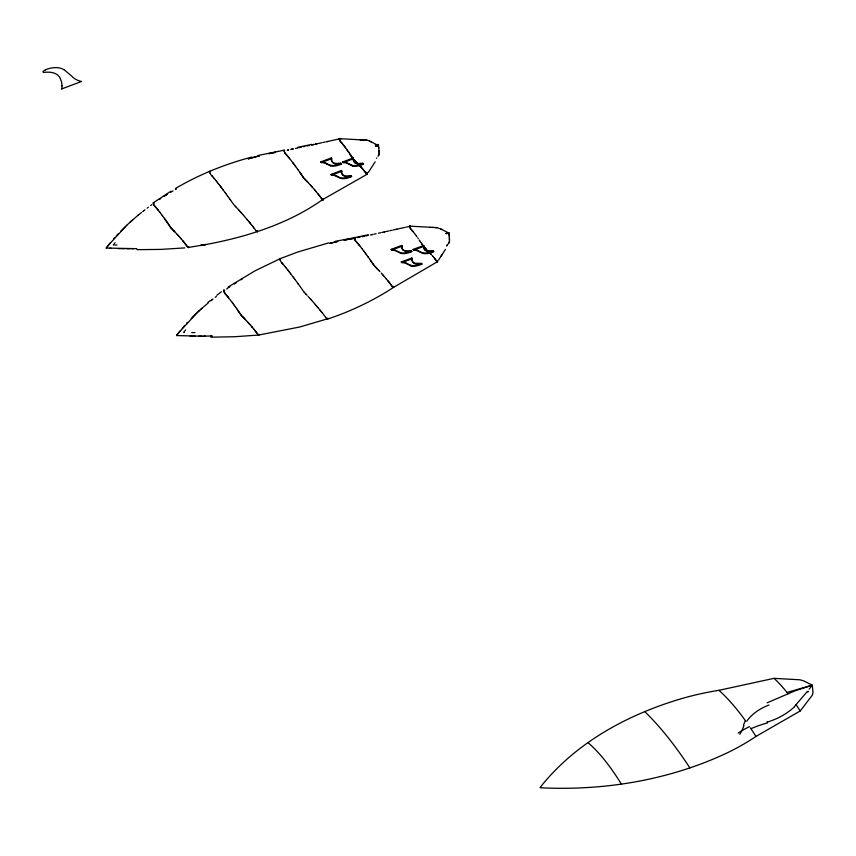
<?xml version="1.0" encoding="UTF-8"?>
<svg xmlns="http://www.w3.org/2000/svg" width="856" height="856" viewBox="0 0 856 856"><rect width="100%" height="100%" fill="white"/><g stroke="black" fill="none" stroke-linecap="round" stroke-linejoin="round"><path stroke-width="1.28" d="M379.401 153.759L378.523 155.567A40.81 27.52 -1.6 0 0 378.052 156.156L378.052 156.134A40.724 27.456 -1.6 0 1 378.523 155.557L379.229 152.668A15.718 10.604 -1.6 0 1 379.112 152.015L379.026 150.934M449.25 237.337L449.443 239.498A15.718 10.604 -1.6 0 0 449.55 240.151L448.844 243.051A40.81 27.52 -1.6 0 0 448.373 243.628L448.373 243.618A40.724 27.456 -1.6 0 1 448.844 243.04L449.614 241.852M328.576 242.911L297.62 252.06L279.901 258.747L280.137 260.181M210.79 337.189L234.672 336.729L258.555 335.06L299.654 327.013L327.901 318.732M393.685 287.252L393.557 286.396L393.6 287.06A1.744 0.589 69.4 0 1 393.407 287.445C374.211 300.124 350.243 311.723 327.345 319.117M258.255 155.428L284.224 150.185A4.045 1.359 69.4 0 1 284.652 150.346L284.074 150.816A1.701 0.578 69.4 0 0 284.31 151.747L284.631 152.486A3.082 1.038 69.4 0 0 285.283 153.534L285.797 154.08A8.143 2.739 69.4 0 1 286.204 154.476L290.173 159.259M368.369 234.758L354.512 237.636L354.405 238.3A1.701 0.578 69.4 0 0 354.63 239.22L354.951 239.969A3.082 1.038 69.4 0 0 355.604 241.007L356.117 241.563A8.143 2.739 69.4 0 1 356.524 241.959L358.685 244.484M341.48 170.494C340.025 174.902 345.599 176.839 349.023 175.769C354.395 175.459 346.423 177.652 344.219 176.069C341.694 175.266 342.1 172.869 341.48 170.494L330.94 174.453L331.465 175.116L342.015 171.157M402.224 246.164C400.875 250.669 406.557 252.413 410.003 251.343C413.93 249.77 405.787 251.643 403.936 250.348C401.999 250.284 400.555 245.586 402.256 246.089L391.716 250.048L391.181 249.396L401.721 245.437M423.624 245.501C422.361 249.567 427.176 252.509 430.803 251.536C436.517 250.519 429.391 250.969 426.823 250.733C423.645 250.391 424.276 247.876 423.624 245.501L413.074 249.46M331.368 157.921C329.924 162.33 335.488 164.266 338.923 163.196C344.23 162.875 336.675 164.983 334.45 163.624C331.368 162.672 332.042 160.2 331.368 157.921L320.829 161.88L321.364 162.533L331.903 158.585M353.271 157.986C351.816 162.447 357.476 164.341 360.911 163.25C366.058 163.004 358.354 165.058 356.214 163.646C353.293 162.629 353.924 160.286 353.271 157.986L342.732 161.945L343.256 162.608A16.35 10.754 -38.8 0 1 348.52 163.945M411.832 258.009C410.591 261.979 415.235 264.964 418.819 264.065C424.544 263.22 418.252 263.274 415.428 263.316C411.939 263.07 412.399 260.385 411.832 258.009L401.293 261.968L401.817 262.621A16.35 10.754 -38.8 0 1 407.092 263.969L411.03 265.916M154.187 202.893C152.175 201.984 154.091 205.804 155 206.414A12.647 4.259 69.4 0 1 155.803 207.302L157.697 209.506M368.294 172.473L375.153 161.859M438.625 259.946L442.017 254.681M440.958 256.319L445.473 249.331M284.074 150.207L284.962 153.074A1.969 0.663 69.4 0 0 285.23 153.481L286.043 154.326A9.084 3.06 69.4 0 1 286.428 154.722L286.557 154.861A21.839 7.351 69.4 0 1 286.942 155.311L289.103 157.921M183.569 241.734L186.608 245.661A8.325 2.803 69.4 0 1 186.95 246.175L188.32 247.491L205.932 244.484L200.39 245.501C243.553 238.086 287.873 224.518 323.3 199.106M434.506 258.287L435.19 259.229A21.86 7.351 69.4 0 1 435.843 260.128L436.207 260.652A21.764 7.319 69.4 0 0 436.485 261.048L437.202 261.776A2.087 0.706 69.4 0 0 437.491 261.701L437.555 260.673M114.19 243.842L113.334 244.987L113.923 244.998M184.511 331.325L183.655 332.47L184.243 332.47M807.411 691.38L794.4 706.607M376.726 157.889L376.426 158.274M446.896 245.565L447.784 244.399L446.597 245.972M812.451 686.897L812.269 685.175L805.389 681.718A22.01 14.841 -1.6 0 1 803.87 680.927L799.932 679.782A40.724 27.456 -1.6 0 1 798.958 679.739L774.038 678.337L718.933 690.321A221.372 149.265 -1.6 0 0 682.114 698.475C629.192 713.958 577.768 741.424 542.404 784.62A242.152 163.282 -1.6 0 0 540.029 787.702A242.088 163.239 -1.6 0 0 545.101 787.98C606.968 790.366 669.959 779.634 726.23 753.333A221.372 149.265 -1.6 0 0 755.998 736.406L800.242 710.94L811.852 695.778A40.724 27.456 -1.6 0 1 812.323 695.2L813.029 692.301A22.01 14.841 -1.6 0 1 812.858 690.995L812.472 687.111M811.723 685.881L810.418 687.561M114.64 243.264L115.079 242.697M185.11 330.555L185.549 329.988M809.947 688.16L809.166 689.134M126.742 225.31L108.605 244.987A241.948 163.143 -1.6 0 0 106.23 248.069L136.821 248.668M110.242 242.954L108.605 244.987A242.152 163.282 -1.6 0 0 106.23 248.069M180.562 330.427L178.925 332.46A241.948 163.143 -1.6 0 0 176.55 335.552L202.027 336.215M197.062 312.782L178.925 332.47A242.152 163.282 -1.6 0 0 176.55 335.552M257.26 231.741L257.367 230.596M182.242 328.404L183.098 327.399M113.645 238.92L114.522 237.925M183.965 326.404L184.843 325.408M341.062 163.229L339.993 163.828M341.587 163.892L340.881 163.378M351.174 175.801L350.104 176.4M362.955 163.293L361.895 163.892A16.574 10.893 -38.8 0 1 351.891 165.304M351.698 176.464L350.992 175.951M363.49 163.956L362.42 164.555A16.574 10.893 -38.8 0 1 352.426 165.957M411.383 250.776L411.95 251.386M421.516 263.316L422.062 263.958M433.307 250.808L432.237 251.407M433.832 251.471L432.772 252.071M116.298 235.924L118.117 233.966M186.619 323.408L187.528 322.412M437.459 261.722L437.609 261.262A1.605 0.546 69.4 0 0 437.512 260.609M120.91 231.024L125.746 226.251M191.23 318.507L196.067 313.735M126.752 225.278L132.894 219.682M197.073 312.761L199.074 310.899M154.765 206.2L154.069 205.344A2.536 0.856 69.4 0 1 153.631 204.456L153.459 203.985A1.594 0.535 69.4 0 1 153.288 202.84L170.89 191.188M198.068 311.819L200.09 309.968M129.78 222.464L131.845 220.602M200.101 309.936L202.155 308.117M201.139 309.005L208.564 302.607M132.883 219.714L138.244 215.134M208.019 302.403L210.18 300.595M138.223 215.166L141.55 212.449M210.737 300.852L211.871 299.932M211.849 299.964L212.984 299.044M142.642 211.603L143.787 210.683M143.765 210.726L144.921 209.806M216.825 295.256L221.394 291.778M341.426 164.02L340.528 164.48M215.22 297.332L216.386 296.422M147.179 208.115L148.366 207.216M323.258 199.876L322.776 199.94A3.071 1.038 69.4 0 1 322.145 199.384L321.589 198.581A11.289 3.799 69.4 0 0 320.914 197.64L317.811 193.638M150.667 205.547L151.865 204.648M354.545 237.658A4.045 1.359 69.4 0 1 354.983 237.818L355.069 237.872A19.506 6.559 69.4 0 1 355.433 238.15L354.298 237.786L355.283 240.557A1.969 0.663 69.4 0 0 355.561 240.964L356.374 241.809A9.084 3.06 69.4 0 1 356.749 242.195L356.877 242.344A21.839 7.351 69.4 0 1 357.262 242.794L359.713 245.758M226.658 289.018L227.782 288.237M228.862 287.509L229.943 286.781M159.569 199.362L160.703 198.581M227.931 287.145L255.184 270.731L280.083 258.726A4.055 1.37 69.4 0 1 280.511 258.908M362.773 163.442L363.329 164.095M411.233 250.894L410.345 251.343M433.125 250.958L433.671 251.611M163.999 196.452L166.182 195.093M234.276 283.978L236.545 282.523M166.225 195.04L167.337 194.344M170.686 192.322L173.008 190.92M241.007 279.805L242.195 279.077M315.864 191.284L320.979 197.704A8.902 2.996 69.4 0 1 321.364 198.26L322.145 199.384A1.947 0.653 69.4 0 0 322.445 199.705L367.074 174.282L366.999 172.441M393.482 287.402L437.395 261.754M188.513 247.438L188.695 246.892M351.516 176.614L350.639 177.064M411.757 251.557L410.88 251.996M421.334 263.466L420.457 263.916M421.869 264.13L420.981 264.579M175.32 189.572L176.475 188.909M175.469 188.481C199.32 174.442 225.181 164.052 251.931 157.044M45.304 69.978L43.025 71.369L43.356 72.471A30.784 20.234 -38.8 0 1 46.695 72.182L48.599 72.172A24.664 16.21 -38.8 0 1 60.402 78.399M767.158 702.787L794.978 690.856L812.269 685.175L787.049 692.429L782.662 687.208A129.352 42.5 68.9 0 0 774.038 678.337M350.307 155.771L351.302 155.343M61.589 88.96L81.598 81.47A35.588 23.401 -38.8 0 1 71.604 76.013L63.965 69.582M343.256 162.608L344.358 162.191M345.011 161.945L353.357 158.809M413.823 250.038L419.761 247.812M419.975 247.726L421.516 247.149M421.73 247.063L424.148 246.164M401.817 262.621L412.357 258.673M375.912 146.205C379.401 145.873 378.331 143.755 375.281 144.974M376.062 145.103L378.448 144.493L375.527 145.092M445.837 233.474L448.79 232.757L448.993 234.961M446.415 233.635L448.801 233.014L441.91 229.558A22.074 14.884 -1.6 0 1 440.38 228.766L436.453 227.621A40.724 27.456 -1.6 0 1 435.49 227.578L435.169 227.568M766.848 721.961L767.746 721.726M210.405 171.585L210.169 171.435A4.055 1.37 69.4 0 0 209.763 171.254L209.463 171.81M258.705 334.964L258.919 334.396A1.626 0.546 69.4 0 1 258.779 335.006L258.705 335.049A2.568 0.867 69.4 0 1 258.202 334.878L257.271 333.647A8.325 2.803 69.4 0 0 256.928 333.145L254.007 329.357M339.019 138.94C341.384 138.233 338.505 138.372 339.586 139.913A2.108 0.706 69.4 0 0 339.864 140.694A1.787 0.599 69.4 0 0 340.121 141.154L341.212 142.406A22.192 7.469 69.4 0 1 341.865 143.134L345.567 147.778M409.339 226.423C411.319 224.39 409.147 228.37 409.703 226.54A1.626 0.546 69.4 0 1 409.928 225.963L410.431 226.102M375.559 146.13L378.48 145.531L378.694 147.692M396.745 229.194L404.835 227.45M405.905 227.182L410.57 226.187L430.675 227.3M318.4 143.476L321.888 142.738M322.98 142.471L325.334 141.989M327.634 141.486L326.478 141.732L340.239 138.704L360.355 139.817M384.13 231.955L385.275 231.709L381.84 232.458M386.43 231.452L388.774 230.97M389.865 230.703L392.209 230.221M393.3 229.954L396.799 229.215M446.072 233.57L448.801 233.014L446.425 233.378M313.81 144.471L311.52 144.974L313.852 144.493M303.484 146.718L304.672 146.483M306.93 145.969L309.262 145.488M371.515 234.694L372.66 234.448L370.359 234.94M373.805 234.191L376.137 233.72M378.395 233.207L380.738 232.725M295.448 148.452L297.781 147.97M298.894 147.714L301.226 147.232M288.558 149.928L287.413 150.174L288.579 149.95M357.733 237.658L360.034 237.166L358.899 237.422M362.323 236.673L364.645 236.192M365.769 235.935L368.101 235.454M446.458 233.228L448.79 232.757L446.415 233.11M334.953 241.413L354.405 237.69M298.049 147.275L311.884 144.375M376.105 145.894L378.48 145.531L371.579 142.075A22.074 14.884 -1.6 0 1 370.06 141.283L369.075 140.716M323.119 199.908L323.194 199.897A1.744 0.589 69.4 0 0 323.279 199.587L323.247 199.031M153.417 202.583L153.556 202.572A4.023 1.359 69.4 0 1 153.866 202.69L154.134 202.883M184.832 247.898L160.917 249.396L137.024 249.674M210.533 336.055L212.234 336.001L198.624 336.226M203.728 336.194L205.429 336.173M131.706 248.732L133.408 248.721M129.994 248.743L126.592 248.743M194.922 332.631L191.701 332.588M124.89 248.721L118.096 248.593M195.211 336.205L190.118 336.119M115.132 245.009L116.972 245.041M367.074 140.191L366.133 140.149A40.724 27.456 -1.6 0 1 365.17 140.106L363.886 140.031M366.432 140.149L366.111 140.138A40.81 27.52 -1.6 0 1 365.148 140.095L364.827 140.074M436.763 227.632L436.432 227.621A40.81 27.52 -1.6 0 1 435.469 227.578L433.254 227.45M109.611 248.261L111.301 248.347M360.697 139.849L364.185 140.042M360.055 139.817L360.997 139.849M361.628 139.892L362.291 139.935M430.375 227.289L432.612 227.418M432.28 227.386L433.232 227.439M258.576 334.974L257.517 333.936A9.748 3.274 69.4 0 0 256.993 333.187L256.03 331.893M366.775 140.17L369.086 140.726M351.837 165.208L347.953 163.336A16.35 10.754 -38.8 0 0 342.7 162.009M352.469 165.893L348.478 163.999M326.125 163.325L330.041 165.165M326.66 163.978L330.566 165.829M400.394 252.681L396.478 250.829A16.35 10.754 -38.8 0 0 391.16 249.46M400.918 253.333L397.013 251.493A16.35 10.754 -38.8 0 0 391.684 250.113M410.495 265.253L406.514 263.359M257.271 231.73L256.458 231.259M366.946 172.398L367.021 172.58A1.605 0.546 69.4 0 1 367.288 173.779L367.171 174.228A2.087 0.706 69.4 0 1 366.85 174.282L366.165 173.565A21.764 7.319 69.4 0 1 365.887 173.179L365.523 172.644A21.86 7.351 69.4 0 0 364.859 171.746L363.821 170.398M327.367 319.117L326.778 318.732M336.162 175.844L340.153 177.738A16.574 10.893 -38.8 0 0 350.093 176.293M336.697 176.507L340.677 178.401A16.574 10.893 -38.8 0 0 350.618 176.957M418.306 250.851L422.286 252.745A16.574 10.893 -38.8 0 0 432.226 251.3M418.83 251.504L422.81 253.408A16.574 10.893 -38.8 0 0 432.751 251.964M224.593 290.43L223.555 290.248L225.321 293.897A12.647 4.259 69.4 0 1 226.134 294.774L231.858 302.007M224.561 290.452L224.112 290.13A4.023 1.359 69.4 0 0 223.876 290.056L223.619 290.323A1.594 0.535 69.4 0 0 223.78 291.468L223.951 291.939A2.536 0.856 69.4 0 0 224.39 292.816L225.139 293.651M353.689 159.633L354.106 159.965A11.738 3.948 69.4 0 1 354.587 160.393L355.358 161.142M422.479 244.827A14.413 4.847 69.4 0 1 423.067 245.747L424.437 247.438A11.738 3.948 69.4 0 1 424.908 247.876M357.198 162.961L354.512 160.35A11.256 3.788 69.4 0 0 354.052 159.944M424.918 247.919L426.855 249.802M355.454 161.238L356.235 161.987M425.496 248.443L424.833 247.833A11.256 3.788 69.4 0 0 424.373 247.416M425.935 248.903L426.481 249.438M304.608 292.688L304.736 292.795A24.749 8.325 69.4 0 1 305.303 293.415L305.785 293.908M304.618 292.688L303.794 291.789M356.995 162.79L357.594 163.357M241.542 315.693L241.884 316.014A15.547 5.232 69.4 0 1 242.494 316.602L243.275 317.394M427.625 250.541L428.3 251.236M243.104 317.223L244.217 318.411M244.998 319.181L242.837 316.988A20.095 6.762 69.4 0 0 242.152 316.303L240.632 314.473M357.551 163.357L358.172 163.956M170.43 227.182L171.649 228.616A15.547 5.232 69.4 0 1 172.174 229.13L173.896 230.927M174.506 231.516L172.516 229.504A20.095 6.762 69.4 0 0 171.821 228.83L171.136 228.113M244.131 318.282L245.265 319.449M174.132 231.163L174.678 231.698M308.224 182.681L305.41 179.717A24.61 8.282 69.4 0 0 304.65 178.947L303.944 178.262M174.474 231.527L176.422 233.538M245.148 319.374L246.186 320.465M307.069 181.461L304.897 179.204A18.329 6.163 69.4 0 0 304.319 178.637L303.495 177.695M374.265 265.735L374.971 266.43A24.61 8.282 69.4 0 1 375.731 267.2L378.47 270.1M211.646 175.523L211.892 175.769A20.64 6.944 69.4 0 1 212.598 176.55M284.438 265.82L282.908 264.033A20.64 6.944 69.4 0 0 282.213 263.241L281.731 262.76M377.517 269.084L375.217 266.676A18.329 6.163 69.4 0 0 374.639 266.109L373.43 264.59A18.19 6.12 69.4 0 0 372.895 263.798L370.177 259.892M307.379 181.804L307.957 182.414M246.303 320.593L248.219 322.616M378.416 270.025L378.93 270.571M359.317 165.197L361.211 167.241M236.277 207.302L235.336 206.307M307.069 295.288L305.774 293.918M308.631 183.131L310.172 184.8M236.267 207.312L238.952 210.212M176.561 233.731L177.203 234.384M379.24 270.924L379.914 271.652M359.691 165.604L360.9 166.941M230.639 200.283L232.19 202.433A27.488 9.245 69.4 0 1 232.789 203.3L234.416 205.322A24.749 8.325 69.4 0 1 234.983 205.932L235.346 206.307M177.256 234.48L178.155 235.421M307.978 296.304L309.968 298.466M430.354 253.408L431.531 254.724M247.919 322.338L249.438 323.964M310.364 185.014L311.702 186.501M177.952 235.24L178.679 235.999M238.824 210.095L239.648 210.983M430.654 253.74L431.146 254.286M381.23 273.085L382.418 274.412M309.84 298.348L311.017 299.632M311.231 185.966L312.098 186.929M239.862 211.25L240.697 212.149M178.53 235.881L179.557 236.973M248.968 323.493L249.61 324.156M240.686 212.16L241.627 213.198M310.889 299.504L311.723 300.413M311.894 186.715L313.542 188.577M281.752 262.749L281.506 262.492A4.398 1.477 69.4 0 1 280.843 261.54L280.126 260.181M249.438 324.007L250.669 325.355M382.386 274.369L383.167 275.247M241.617 213.198L242.558 214.246M311.937 300.681L313.585 302.521M360.997 167.048L361.564 167.69M383.092 275.172L383.959 276.167M242.783 214.514L243.5 215.305M179.814 237.273L180.776 238.375M225.139 293.651A11.289 3.799 69.4 0 1 225.749 294.304L226.177 294.796M243.479 215.316L244.431 216.375M313.681 302.66L314.516 303.591M226.005 294.603L227.996 297.011M313.617 188.641L314.805 190.032M250.605 325.334L251.889 326.767M361.606 167.701L363.789 170.301M384.151 276.381L386.388 278.992M314.505 303.591L315.457 304.672M244.538 216.514L247.245 219.66M180.755 238.385L181.397 239.091M412.335 230.735L411.843 230.178A16.692 5.618 69.4 0 0 411.062 229.333L410.441 228.638A1.787 0.599 69.4 0 1 410.185 228.178A2.108 0.706 69.4 0 1 409.842 227.289M315.436 304.672L316.399 305.752M180.873 238.471L182.713 240.654M432.226 255.516L432.922 256.329M342.111 143.369L341.523 142.695A16.692 5.618 69.4 0 0 340.742 141.861L339.896 140.716A2.087 0.706 69.4 0 1 339.586 139.913L339.383 139.057A1.626 0.546 69.4 0 1 339.607 138.49L340.196 138.683A129.352 42.5 68.9 0 1 340.774 139.196M362.002 168.151L362.89 169.21M412.432 230.853L412.185 230.606A22.192 7.469 69.4 0 0 411.533 229.879L410.217 228.199M314.612 189.797L316.196 191.669M211.314 175.138L211.186 175.009A4.398 1.477 69.4 0 1 210.512 174.057L210.041 173.201M316.26 305.624L317.33 306.855M251.653 326.543L252.242 327.185M412.282 230.724L413.598 232.318M251.889 326.821L252.766 327.816M342.047 143.348L342.892 144.322M412.378 230.831L412.924 231.441M213.411 177.513L212.588 176.561A21.689 7.297 69.4 0 0 211.764 175.641M213.401 177.513L214.225 178.487M317.319 306.865L318.036 307.689M247.234 219.66L247.833 220.356M318.132 307.839L320.272 310.375M386.291 278.874L388.036 280.993M248.165 220.773L249.128 221.897M433.018 256.49L433.671 257.292M284.417 265.831L285.487 267.104M253.066 328.212L253.825 329.089M214.214 178.487L215.402 179.921M249.107 221.907L249.824 222.753M182.863 240.878L183.419 241.51M249.695 222.614L250.177 223.191M183.098 241.157L183.858 242.045M320.133 310.236L321.214 311.531M358.932 244.805L359.424 245.394M250.166 223.191L251.118 224.347M285.476 267.115L286.439 268.281M387.95 280.875L388.464 281.517M157.782 209.613L155.418 206.82A11.289 3.799 69.4 0 0 154.808 206.168M215.626 180.22L216.343 181.087M321.193 311.541L321.803 312.269M157.675 209.527L158.317 210.276M359.466 245.437L361.938 248.604M157.793 209.667L159.376 211.625M228.113 297.15L228.584 297.738M787.049 692.429L788.066 693.702M388.421 281.474L389.394 282.705M388.517 281.592L389.009 282.213M251.225 224.497L252.06 225.524M254.264 329.635L254.714 330.234M433.96 257.645L434.623 258.48M286.418 268.281L287.252 269.308M321.663 312.13L322.156 312.708M184.126 242.376L184.564 242.933M343.277 144.835L343.748 145.434M216.333 181.097L217.285 182.275M322.134 312.718L322.616 313.307M287.359 269.458L287.841 270.047M252.049 225.535L253.001 226.722M389.106 282.33L391.299 285.176A8.902 2.996 69.4 0 1 391.684 285.733L392.465 286.867A3.071 1.038 69.4 0 0 393.097 287.423L392.765 287.188A1.947 0.653 69.4 0 1 392.497 286.91L391.909 286.054A11.289 3.799 69.4 0 0 391.235 285.123L389.373 282.662M322.605 313.307L323.204 314.056M217.264 182.275L218.216 183.462M363.982 170.558L365.266 172.249A16.96 5.703 69.4 0 1 366.047 173.34L366.614 174.11A1.83 0.621 69.4 0 0 366.86 174.271M290.27 159.387L293.02 162.961M287.702 269.908L288.312 270.646M254.97 330.523L255.858 331.657M184.618 243.061L186.672 245.704A9.748 3.274 69.4 0 1 187.186 246.453L187.956 247.416A2.568 0.867 69.4 0 0 188.299 247.587L188.459 247.534A1.626 0.546 69.4 0 0 188.598 246.924M413.972 232.8L414.539 233.528M288.29 270.646L289.242 271.855M218.205 183.473L218.922 184.372M252.991 226.733L254.072 228.113M159.312 211.593L160.072 212.534M289.232 271.855L290.184 273.075M219.136 184.682L220.099 185.902M434.698 258.544L435.586 259.721A16.96 5.703 69.4 0 1 436.367 260.823L436.935 261.594A1.83 0.621 69.4 0 0 437.181 261.743M344.283 146.076L344.968 146.986M353.41 159.344L352.747 158.274A14.413 4.847 69.4 0 0 352.158 157.344L350.232 154.487M361.917 248.561L363.886 251.172M323.664 314.666L324.852 316.196A19.463 6.548 69.4 0 1 325.537 317.137L326.018 317.822M159.783 212.202L161.923 214.984M290.28 273.235L291.008 274.145M254.05 228.113L254.532 228.713A19.463 6.548 69.4 0 1 255.216 229.654L255.816 230.499M220.078 185.902L220.688 186.672M414.903 233.945L416.423 236.042M291.104 274.305L291.596 274.926M220.548 186.522L221.041 187.132M221.019 187.143L221.971 188.374M292.977 162.918L293.405 163.475M292.164 275.707L292.998 276.788M221.961 188.384L222.913 189.625M293.373 163.432L293.95 164.213M363.864 251.129L364.56 252.081M293.094 276.959L293.704 277.74M303.816 291.789L303.099 290.783A27.488 9.245 69.4 0 0 302.51 289.916L300.724 287.434M222.892 189.636L223.373 190.257M293.929 164.17L294.721 165.261M293.565 277.579L294.753 279.163M223.363 190.257L224.903 192.322M232.211 302.478L232.853 303.291M162.126 215.316L162.619 215.937M345.535 147.799L347.044 149.832M365.031 252.702L365.426 253.269M294.699 165.219L295.406 166.182M294.978 279.484L298.038 283.657M232.682 303.11L233.121 303.655M365.416 253.226L365.822 253.793M295.224 165.925L295.791 166.717M225.235 192.803L225.845 193.595M365.801 253.751L366.443 254.639M225.824 193.606L226.433 194.408M233.153 303.752L233.645 304.372M162.833 216.268L163.849 217.627M416.476 236.074L416.893 236.695M366.4 254.596L367.759 256.479M296.08 167.113L297.342 168.857M226.765 194.89L227.482 195.853M170.965 227.899L170.194 226.808A21.614 7.265 69.4 0 0 169.488 225.749L167.712 223.106M297.909 283.507L298.391 284.149M227.354 195.703L228.659 197.479M233.966 304.875L234.437 305.474M298.263 283.989L300.51 287.092M745.533 720.827L743.586 718.141A173.051 58.219 69.4 0 0 718.933 690.321M228.638 197.49L229.601 198.795M234.319 305.367L234.876 306.084M164.117 217.991L164.812 218.976M346.766 149.479L347.247 150.11M367.738 256.436L368.144 257.014M297.631 169.263L298.07 169.863M229.579 198.795L230.649 200.272M368.123 256.982L368.925 258.105M235.133 306.448L235.753 307.315M164.823 219.029L167.006 222.089M347.14 150.003L348.231 151.512M298.198 170.044L298.787 170.9M165.165 219.468L165.69 220.206M417.739 237.882L418.252 238.567M369.418 258.79L369.803 259.347M236.074 307.828L236.802 308.813M299.375 171.714L299.996 172.602M299.568 171.992L302.575 176.315A18.19 6.12 69.4 0 1 303.056 177.031L303.452 177.641M373.879 265.253L373.163 264.194A22.962 7.725 69.4 0 0 372.52 263.231L370.712 260.631M303.548 177.781L302.842 176.711A22.962 7.725 69.4 0 0 302.189 175.748L301.162 174.271M236.663 308.663L237.326 309.572M166.107 220.848L167.509 222.86M300.349 173.105L301.119 174.217M348.071 151.341L348.627 152.079M348.36 151.747L348.916 152.507M237.679 310.075L238.064 310.675M167.273 222.464L167.626 223.031M238.032 310.578L240.226 313.778A16.981 5.714 69.4 0 1 240.75 314.569M241.199 315.254L240.515 314.28A21.614 7.265 69.4 0 0 239.808 313.232L238.3 311.017M167.797 223.234L169.905 226.305A16.981 5.714 69.4 0 1 170.43 227.097L170.515 227.236M348.734 152.282L349.997 154.101M419.151 239.905L420.328 241.574M796.112 704.691L800.242 710.94M420.275 241.553L420.553 241.97M350.04 154.208L350.511 154.915M750.391 727.814L755.955 736.385M420.917 242.451L421.302 243.093M350.981 155.61L352.19 157.451A13.846 4.654 69.4 0 1 352.758 158.328M422.147 244.367L421.676 243.66M421.505 243.339L422.511 244.934A13.846 4.654 69.4 0 1 423.078 245.811M210.062 173.19L209.527 172.002M60.284 78.484L61.343 81.288A31.533 20.726 -38.8 0 1 61.76 83.203L62.007 85.889M327.688 318.068L327.891 318.742M449.197 236.909L448.972 234.737M378.737 148.131L379.026 150.945M378.737 148.131L378.652 147.264M751.076 728.659A100.056 75.521 7.4 0 1 767.393 722.978M738.107 733.111A99.232 78.88 11.9 0 1 749.46 726.648M588.008 742.655A138.661 46.235 69.1 0 1 621.338 784.075M644.632 711.497A260.352 87.579 69.4 0 1 689.925 767.96M807.871 692.097A28.077 6.484 -65.7 0 1 808.481 691.263M746.764 721.244A54.57 37.311 1.3 0 1 769.009 705.023M743.415 725.449A54.431 40.842 12 0 1 745.373 720.773M794.571 706.714A76.494 58.368 8.4 0 1 767.885 721.95M743.907 725.556A60.016 44.598 2.4 0 1 739.777 734.266M45.293 69.85A25.819 16.97 -38.8 0 1 63.89 69.657M61.985 85.9A13.065 8.592 -38.8 0 1 61.696 88.949M413.052 249.524A16.35 10.754 -38.8 0 1 418.349 250.797M413.705 250.177A16.35 10.754 -38.8 0 1 418.873 251.461M339.982 163.721A16.574 10.893 -38.8 0 1 329.999 165.229M320.807 161.945A16.35 10.754 -38.8 0 1 326.104 163.218M340.506 164.384A16.574 10.893 -38.8 0 1 330.523 165.893M321.332 162.597A16.35 10.754 -38.8 0 1 326.628 163.881M330.919 174.517A16.35 10.754 -38.8 0 1 336.205 175.79M331.443 175.18A16.35 10.754 -38.8 0 1 336.74 176.454M420.435 263.809A16.574 10.893 -38.8 0 1 410.452 265.328M401.261 262.032A16.35 10.754 -38.8 0 1 406.557 263.306M420.97 264.472A16.574 10.893 -38.8 0 1 410.987 265.981M410.334 251.236A16.574 10.893 -38.8 0 1 400.351 252.745M410.859 251.899A16.574 10.893 -38.8 0 1 400.875 253.408M256.586 231.334A4.366 1.466 69.4 0 1 255.923 230.639M248.315 158.831A221.351 149.254 -1.6 0 1 259.293 155.878M275.322 152.357A221.351 149.254 -1.6 0 0 268.87 153.673A221.372 149.265 -1.6 0 1 275.343 152.368M371.6 142.075A22.01 14.841 -1.6 0 1 370.07 141.294M379.219 152.668A22.01 14.841 -1.6 0 1 379.058 151.362M248.315 158.831A221.372 149.265 -1.6 0 1 259.304 155.888M441.921 229.558A22.01 14.841 -1.6 0 1 440.401 228.766M449.539 240.14A22.01 14.841 -1.6 0 1 449.379 238.845M355.443 238.129A221.372 149.265 -1.6 0 0 344.048 240.161A221.351 149.254 -1.6 0 1 355.422 238.118M326.906 318.817A4.366 1.466 69.4 0 1 326.243 318.122M282.084 263.124A21.689 7.297 69.4 0 1 282.908 264.033M317.255 143.722L314.955 144.225L317.298 143.744M293.159 148.944L290.858 149.436L293.18 148.965M337.596 241.51A221.372 149.265 -1.6 0 0 329.624 243.371A221.351 149.254 -1.6 0 1 337.585 241.499"/></g></svg>
